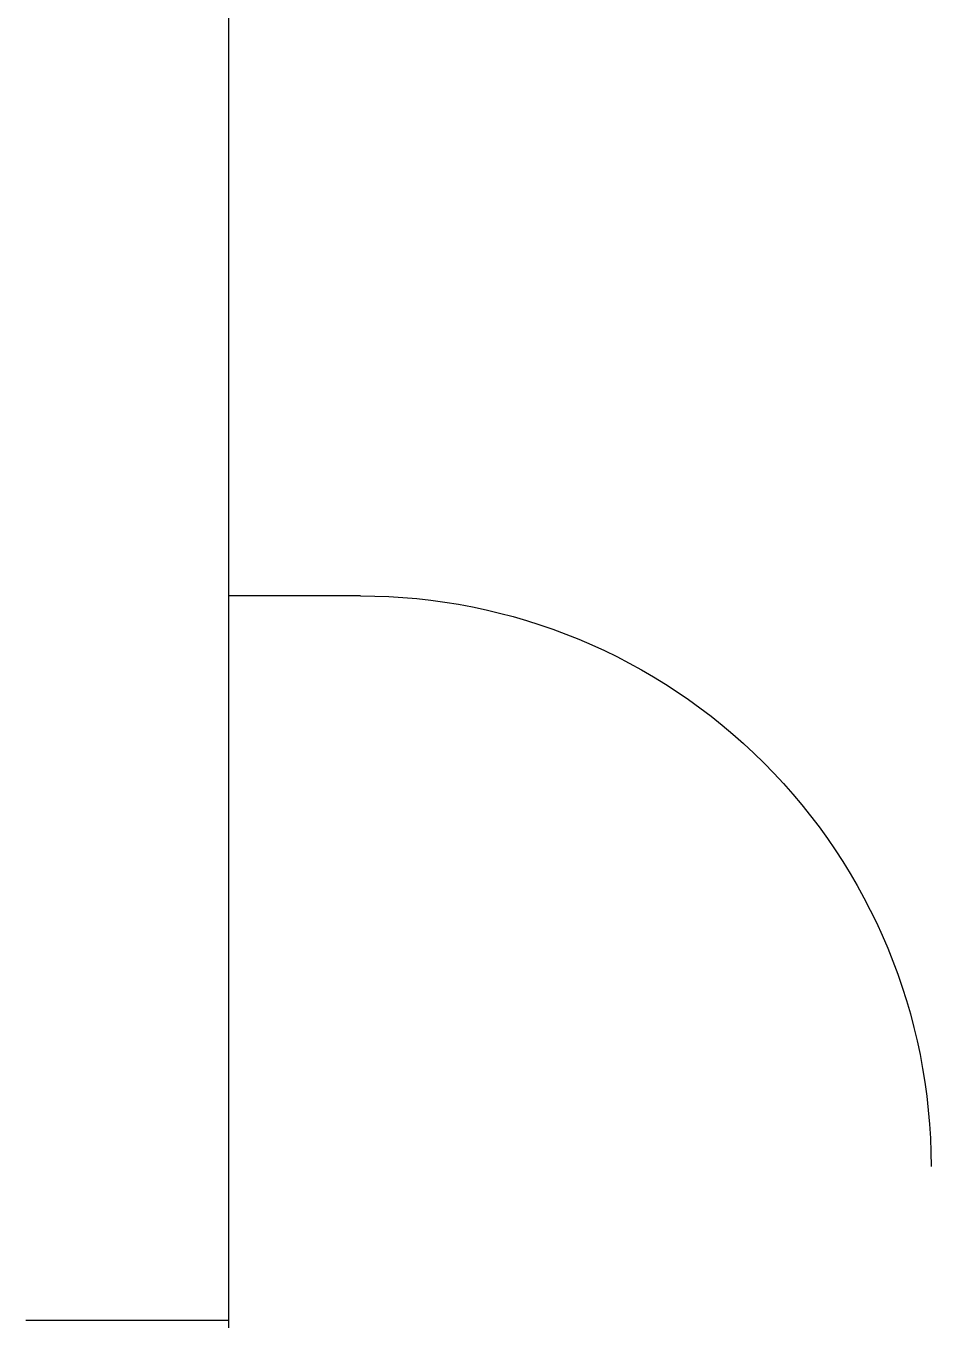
# Model space of a CAD drawing. Header units: millimetres. Extents: x 0 to 5600, y -67 to 2530.
# Drawn here: x 4051.47 to 4072.64, y 946.63 to 976.89 of the extents above; entities that cross this region are included whole.
import ezdxf

# ---------------------------------------------------------------- set-up
doc = ezdxf.new("R2010")
doc.units = ezdxf.units.MM
doc.layers.add('내부선 및 부속', color=4, linetype='Continuous')
doc.layers.add('외형선', color=3, linetype='Continuous')

msp = doc.modelspace()

# ---------------------------------------------------------------- linework, layer by layer
at = {"layer": '내부선 및 부속', "linetype": 'Continuous'}
for p, q in [((4059.293, 963.563), (4056.213, 963.563)), ((4051.466, 946.625), (4056.213, 946.625))]:
    msp.add_line(p, q, dxfattribs=at)
at = {"layer": '내부선 및 부속', "linetype": 'Continuous', "flags": 128}
msp.add_lwpolyline([(4059.293, 963.563, -0.414214), (4072.638, 950.218)], format="xyb", dxfattribs=at)
at = {"layer": '외형선'}
msp.add_line((4056.213, 230.2), (4056.213, 1059.381), dxfattribs=at)
at = {"layer": '외형선', "linetype": 'Continuous'}
msp.add_line((4056.213, 947.313), (4056.213, 963.563), dxfattribs=at)

doc.saveas('drawing.dxf')
